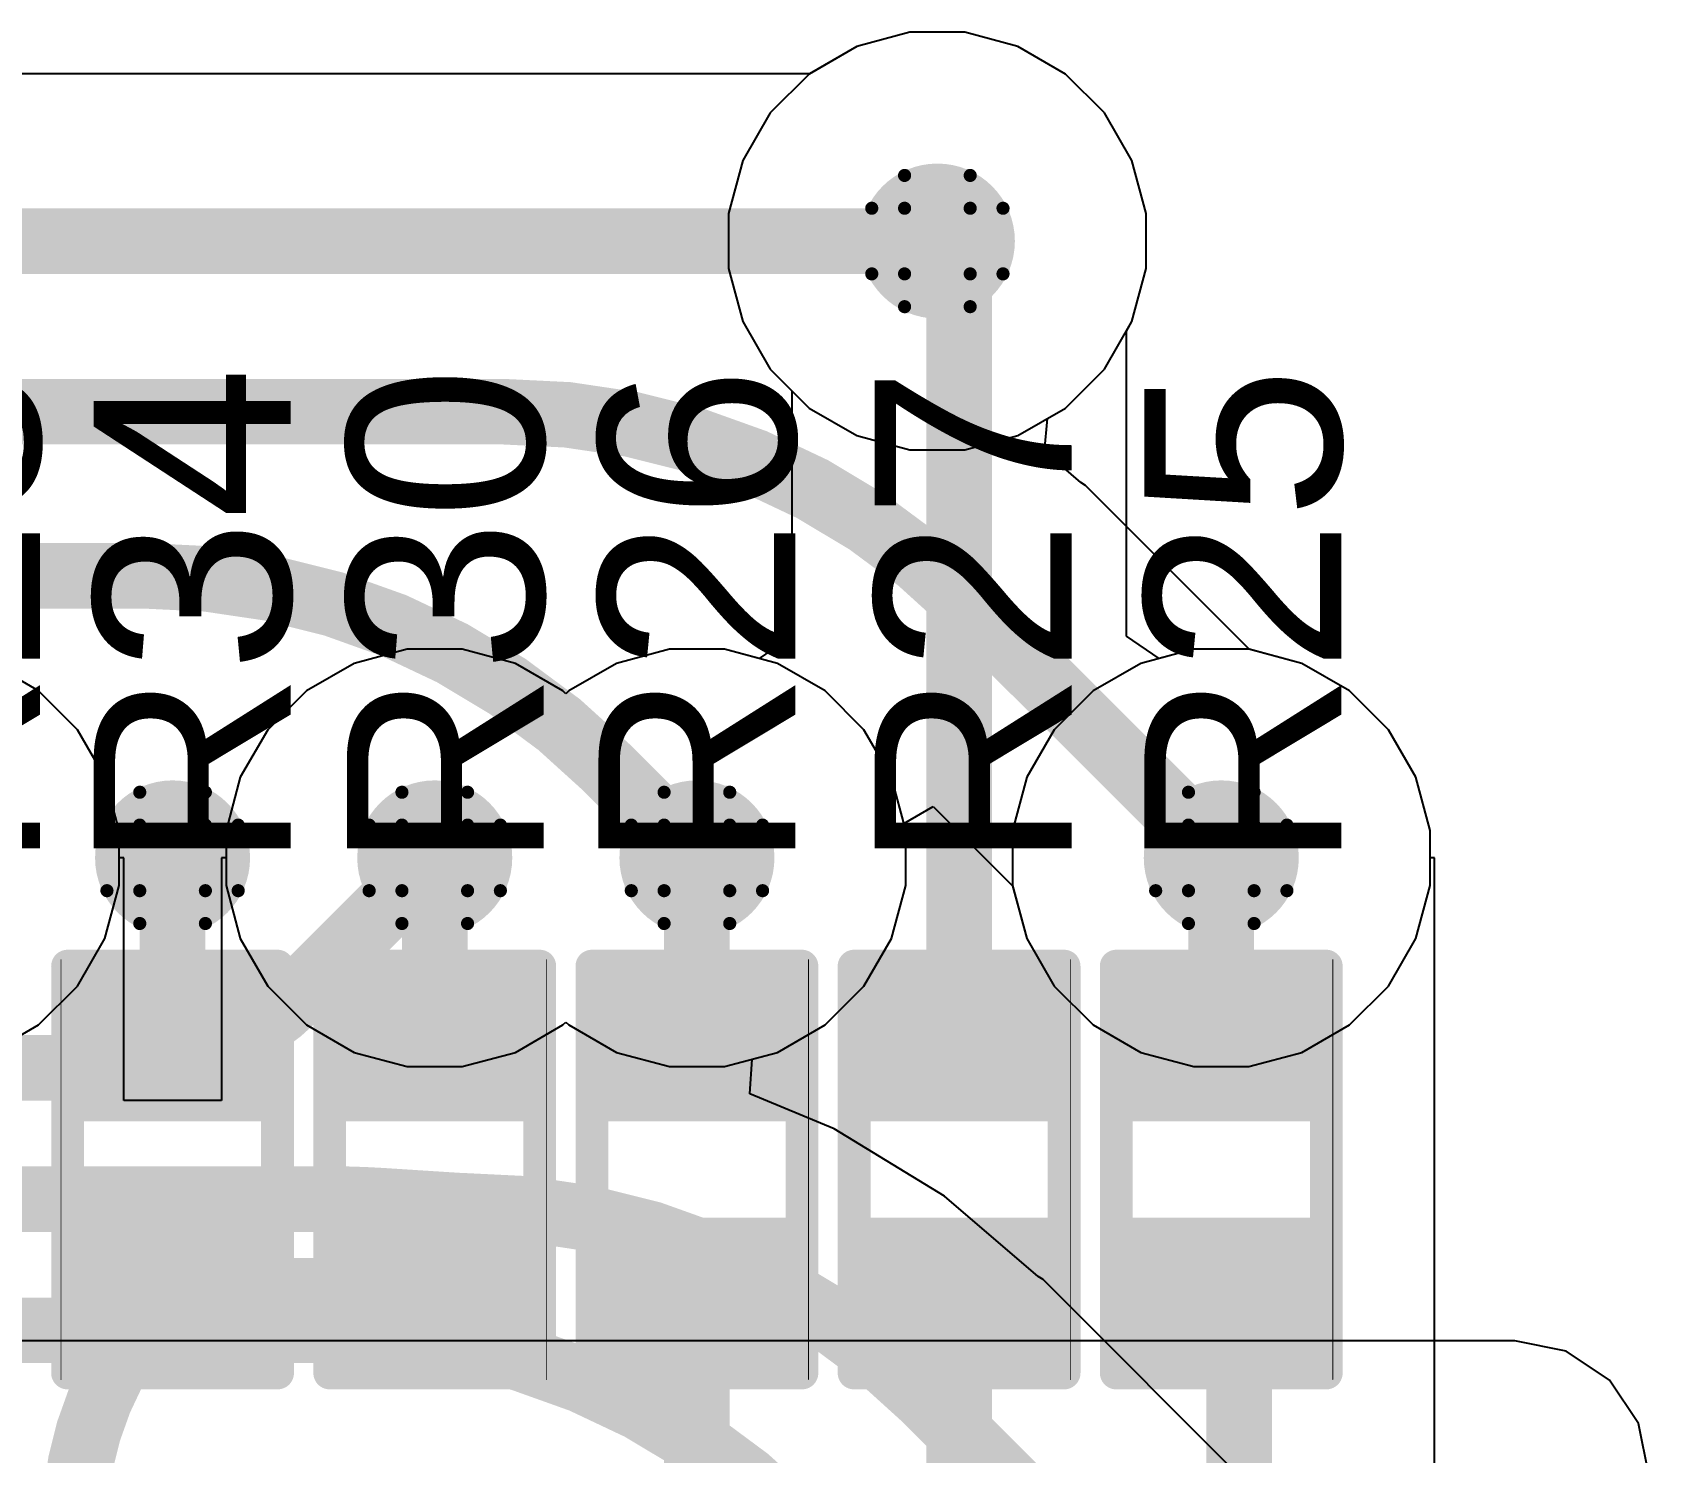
# Model space of a CAD drawing. Header units: inches. Extents: x -5 to 501, y -9 to 81.
# Drawn here: x 102.69 to 108.95, y 32.88 to 38.37 of the extents above; entities that cross this region are included whole.
import ezdxf

# ---------------------------------------------------------------- set-up
doc = ezdxf.new("R2010")
doc.units = ezdxf.units.IN
for name, color, linetype in [('Bottom Layer', 5, 'Continuous'), ('Drill Drawing', 1, 'Continuous'), ('Ground', 16, 'Continuous'), ('Power', 76, 'Continuous'), ('Top Layer', 1, 'Continuous'), ('Top Overlay', 2, 'Continuous'), ('Top Paste', 8, 'Continuous'), ('Top Solder', 216, 'Continuous'), ('Via Holes', 16, 'Continuous')]:
    doc.layers.add(name, color=color, linetype=linetype)
doc.styles.add('Arial', font='', dxfattribs={"height": 0.2})
doc.styles.get('Arial').set_extended_font_data('Arial')

msp = doc.modelspace()

# ---------------------------------------------------------------- hatches: boundary and pattern name
at = {"layer": 'Bottom Layer'}
h = msp.add_hatch(color=5, dxfattribs=at)
edge = h.paths.add_edge_path()
edge.add_arc((106.1974, 37.5666), 0.3, 0, 360)
h = msp.add_hatch(color=5, dxfattribs=at)
edge = h.paths.add_edge_path()
edge.add_arc((103.2371, 35.179), 0.3, 0, 360)
h = msp.add_hatch(color=5, dxfattribs=at)
edge = h.paths.add_edge_path()
edge.add_arc((104.2519, 35.179), 0.3, 0, 360)
h = msp.add_hatch(color=5, dxfattribs=at)
edge = h.paths.add_edge_path()
edge.add_arc((105.2667, 35.179), 0.3, 0, 360)
h = msp.add_hatch(color=5, dxfattribs=at)
edge = h.paths.add_edge_path()
edge.add_arc((107.2963, 35.179), 0.3, 0, 360)
at = {"layer": 'Ground'}
h = msp.add_hatch(color=16, dxfattribs=at)
edge = h.paths.add_edge_path()
edge.add_arc((106.1974, 37.5666), 0.3, 0, 360)
h = msp.add_hatch(color=16, dxfattribs=at)
edge = h.paths.add_edge_path()
edge.add_arc((103.2371, 35.179), 0.3, 0, 360)
h = msp.add_hatch(color=16, dxfattribs=at)
edge = h.paths.add_edge_path()
edge.add_arc((104.2519, 35.179), 0.3, 0, 360)
h = msp.add_hatch(color=16, dxfattribs=at)
edge = h.paths.add_edge_path()
edge.add_arc((105.2667, 35.179), 0.3, 0, 360)
h = msp.add_hatch(color=16, dxfattribs=at)
edge = h.paths.add_edge_path()
edge.add_arc((107.2963, 35.179), 0.3, 0, 360)
at = {"layer": 'Power'}
h = msp.add_hatch(color=76, dxfattribs=at)
edge = h.paths.add_edge_path()
edge.add_arc((106.1974, 37.5666), 0.3, 0, 360)
h = msp.add_hatch(color=76, dxfattribs=at)
edge = h.paths.add_edge_path()
edge.add_arc((103.2371, 35.179), 0.3, 0, 360)
h = msp.add_hatch(color=76, dxfattribs=at)
edge = h.paths.add_edge_path()
edge.add_arc((104.2519, 35.179), 0.3, 0, 360)
h = msp.add_hatch(color=76, dxfattribs=at)
edge = h.paths.add_edge_path()
edge.add_arc((105.2667, 35.179), 0.3, 0, 360)
h = msp.add_hatch(color=76, dxfattribs=at)
edge = h.paths.add_edge_path()
edge.add_arc((107.2963, 35.179), 0.3, 0, 360)
at = {"layer": 'Top Layer'}
h = msp.add_hatch(color=1, dxfattribs=at)
edge = h.paths.add_edge_path()
edge.add_arc((106.1974, 37.5666), 0.3, 0, 360)
h = msp.add_hatch(color=1, dxfattribs=at)
edge = h.paths.add_edge_path()
edge.add_arc((103.2371, 35.179), 0.3, 0, 360)
h = msp.add_hatch(color=1, dxfattribs=at)
edge = h.paths.add_edge_path()
edge.add_arc((104.2519, 35.179), 0.3, 0, 360)
h = msp.add_hatch(color=1, dxfattribs=at)
edge = h.paths.add_edge_path()
edge.add_arc((105.2667, 35.179), 0.3, 0, 360)
h = msp.add_hatch(color=1, dxfattribs=at)
edge = h.paths.add_edge_path()
edge.add_arc((107.2963, 35.179), 0.3, 0, 360)
for points in [[(102.9196, 34.671), (103.5546, 34.671), (103.5546, 34.2138), (102.9196, 34.2138)], [(104.5694, 34.2138), (103.9344, 34.2138), (103.9344, 34.671), (104.5694, 34.671)], [(105.5842, 34.2138), (104.9492, 34.2138), (104.9492, 34.671), (105.5842, 34.671)], [(106.599, 34.2138), (105.964, 34.2138), (105.964, 34.671), (106.599, 34.671)], [(107.6138, 34.2138), (106.9788, 34.2138), (106.9788, 34.671), (107.6138, 34.671)], [(102.9196, 33.7312), (103.5546, 33.7312), (103.5546, 33.274), (102.9196, 33.274)], [(104.5694, 33.274), (103.9344, 33.274), (103.9344, 33.7312), (104.5694, 33.7312)], [(105.5842, 33.274), (104.9492, 33.274), (104.9492, 33.7312), (105.5842, 33.7312)], [(106.599, 33.274), (105.964, 33.274), (105.964, 33.7312), (106.599, 33.7312)], [(107.6138, 33.274), (106.9788, 33.274), (106.9788, 33.7312), (107.6138, 33.7312)]]:
    msp.add_hatch(color=1, dxfattribs=at).paths.add_polyline_path(points)
at = {"layer": 'Top Paste'}
for points in [[(102.9196, 34.671), (103.5546, 34.671), (103.5546, 34.2138), (102.9196, 34.2138)], [(104.5694, 34.2138), (103.9344, 34.2138), (103.9344, 34.671), (104.5694, 34.671)], [(105.5842, 34.2138), (104.9492, 34.2138), (104.9492, 34.671), (105.5842, 34.671)], [(106.599, 34.2138), (105.964, 34.2138), (105.964, 34.671), (106.599, 34.671)], [(107.6138, 34.2138), (106.9788, 34.2138), (106.9788, 34.671), (107.6138, 34.671)], [(102.9196, 33.7312), (103.5546, 33.7312), (103.5546, 33.274), (102.9196, 33.274)], [(104.5694, 33.274), (103.9344, 33.274), (103.9344, 33.7312), (104.5694, 33.7312)], [(105.5842, 33.274), (104.9492, 33.274), (104.9492, 33.7312), (105.5842, 33.7312)], [(106.599, 33.274), (105.964, 33.274), (105.964, 33.7312), (106.599, 33.7312)], [(107.6138, 33.274), (106.9788, 33.274), (106.9788, 33.7312), (107.6138, 33.7312)]]:
    msp.add_hatch(color=8, dxfattribs=at).paths.add_polyline_path(points)
at = {"layer": 'Top Solder'}
for points in [[(102.8646, 34.726), (103.6096, 34.726), (103.6096, 34.1588), (102.8646, 34.1588)], [(104.6244, 34.1588), (103.8794, 34.1588), (103.8794, 34.726), (104.6244, 34.726)], [(105.6392, 34.1588), (104.8942, 34.1588), (104.8942, 34.726), (105.6392, 34.726)], [(106.654, 34.1588), (105.909, 34.1588), (105.909, 34.726), (106.654, 34.726)], [(107.6688, 34.1588), (106.9238, 34.1588), (106.9238, 34.726), (107.6688, 34.726)], [(102.8646, 33.7862), (103.6096, 33.7862), (103.6096, 33.219), (102.8646, 33.219)], [(104.6244, 33.219), (103.8794, 33.219), (103.8794, 33.7862), (104.6244, 33.7862)], [(105.6392, 33.219), (104.8942, 33.219), (104.8942, 33.7862), (105.6392, 33.7862)], [(106.654, 33.219), (105.909, 33.219), (105.909, 33.7862), (106.654, 33.7862)], [(107.6688, 33.219), (106.9238, 33.219), (106.9238, 33.7862), (107.6688, 33.7862)]]:
    msp.add_hatch(color=216, dxfattribs=at).paths.add_polyline_path(points)
at = {"layer": 'Via Holes'}
h = msp.add_hatch(color=7, dxfattribs=at)
edge = h.paths.add_edge_path()
edge.add_arc((106.1974, 37.5666), 0.15, 0, 360)
h = msp.add_hatch(color=7, dxfattribs=at)
edge = h.paths.add_edge_path()
edge.add_arc((103.2371, 35.179), 0.15, 0, 360)
h = msp.add_hatch(color=7, dxfattribs=at)
edge = h.paths.add_edge_path()
edge.add_arc((104.2519, 35.179), 0.15, 0, 360)
h = msp.add_hatch(color=7, dxfattribs=at)
edge = h.paths.add_edge_path()
edge.add_arc((105.2667, 35.179), 0.15, 0, 360)
h = msp.add_hatch(color=7, dxfattribs=at)
edge = h.paths.add_edge_path()
edge.add_arc((107.2963, 35.179), 0.15, 0, 360)

# ---------------------------------------------------------------- linework, layer by layer
at = {"layer": 'Bottom Layer'}
for p, q in [((106.091, 38.3746), (105.8855, 38.3195)), ((106.3038, 38.3746), (106.091, 38.3746)), ((106.5093, 38.3195), (106.3038, 38.3746)), ((105.8855, 38.3195), (105.7028, 38.214)), ((106.6935, 38.2132), (106.5093, 38.3195)), ((105.7028, 38.214), (73.1881, 38.214)), ((106.844, 38.0627), (106.6935, 38.2132)), ((106.9503, 37.8785), (106.844, 38.0627)), ((107.0054, 37.673), (106.9503, 37.8785)), ((107.0054, 37.4602), (107.0054, 37.673)), ((106.9503, 37.2547), (107.0054, 37.4602)), ((106.844, 37.0705), (106.9503, 37.2547)), ((106.6935, 36.92), (106.844, 37.0705)), ((106.623, 36.8793), (106.6935, 36.92)), ((106.6114, 36.7528), (106.623, 36.8793)), ((106.7523, 36.6324), (106.6114, 36.7528)), ((106.7709, 36.6201), (106.7523, 36.6324)), ((107.4044, 35.9865), (106.7709, 36.6201)), ((107.6082, 35.9319), (107.4044, 35.9865)), ((107.7924, 35.8256), (107.6082, 35.9319)), ((107.9429, 35.6751), (107.7924, 35.8256)), ((108.0492, 35.4909), (107.9429, 35.6751)), ((108.1043, 35.2854), (108.0492, 35.4909)), ((106.0674, 35.3127), (106.1812, 35.3784)), ((106.1812, 35.3784), (106.4887, 35.0709)), ((106.0747, 35.2854), (106.0674, 35.3127)), ((106.0747, 35.0726), (106.0747, 35.2854)), ((108.1043, 35.0726), (108.1043, 35.2854)), ((106.0196, 34.8671), (106.0747, 35.0726)), ((106.4887, 35.0709), (106.5434, 34.8671)), ((108.0492, 34.8671), (108.1043, 35.0726)), ((105.9133, 34.6829), (106.0196, 34.8671)), ((106.5434, 34.8671), (106.6497, 34.6829)), ((107.9429, 34.6829), (108.0492, 34.8671)), ((105.7628, 34.5324), (105.9133, 34.6829)), ((106.6497, 34.6829), (106.8002, 34.5324)), ((107.7924, 34.5324), (107.9429, 34.6829)), ((105.5786, 34.4261), (105.7628, 34.5324)), ((106.8002, 34.5324), (106.9844, 34.4261)), ((107.6082, 34.4261), (107.7924, 34.5324)), ((105.4802, 34.3997), (105.5786, 34.4261)), ((106.9844, 34.4261), (107.1899, 34.371)), ((107.4027, 34.371), (107.6082, 34.4261)), ((105.4714, 34.2659), (105.4802, 34.3997)), ((107.1899, 34.371), (107.4027, 34.371)), ((105.7983, 34.1305), (105.4714, 34.2659)), ((106.2244, 33.8694), (105.7983, 34.1305)), ((106.5877, 33.559), (106.2244, 33.8694)), ((106.6063, 33.5467), (106.5877, 33.559)), ((108.4023, 31.7506), (106.6063, 33.5467))]:
    msp.add_line(p, q, dxfattribs=at)
at = {"layer": 'Bottom Layer', "const_width": 0.254}
for points in [[(73.1881, 37.5666), (106.1974, 37.5666)], [(73.6707, 36.9062), (104.517, 36.9062)], [(73.8739, 36.2712), (103.1224, 36.2712)], [(106.313, 36.1623), (107.2963, 35.179)], [(104.9184, 35.5273), (105.2667, 35.179)], [(103.7222, 34.6493), (104.2519, 35.179)], [(91.8271, 34.3662), (103.0388, 34.3662)], [(97.7138, 33.8582), (103.8499, 33.8582)], [(104.0445, 33.852), (104.3362, 33.8333)], [(97.7143, 33.3502), (103.8499, 33.3502)], [(106.1484, 33.0889), (108.2942, 30.9431)]]:
    msp.add_lwpolyline(points, dxfattribs=at)
at = {"layer": 'Bottom Layer', "const_width": 0.127}
for points in [[(106.1339, 37.5666, 1), (106.2609, 37.5666, 1)], [(104.4535, 36.9062, 1), (104.5805, 36.9062, 1)], [(104.4535, 36.9062, 1), (104.5805, 36.9062, 1)], [(103.0589, 36.2712, 1), (103.1859, 36.2712, 1)], [(103.0589, 36.2712, 1), (103.1859, 36.2712, 1)], [(106.2495, 36.1623, 1), (106.3765, 36.1623, 1)], [(106.2495, 36.1623, 1), (106.3765, 36.1623, 1)], [(104.8549, 35.5273, 1), (104.9819, 35.5273, 1)], [(104.8549, 35.5273, 1), (104.9819, 35.5273, 1)], [(104.1884, 35.179, 1), (104.3154, 35.179, 1)], [(105.2032, 35.179, 1), (105.3302, 35.179, 1)], [(107.2328, 35.179, 1), (107.3598, 35.179, 1)], [(103.6587, 34.6493, 1), (103.7857, 34.6493, 1)], [(103.6587, 34.6493, 1), (103.7857, 34.6493, 1)], [(102.9753, 34.3662, 1), (103.1023, 34.3662, 1)], [(102.9753, 34.3662, 1), (103.1023, 34.3662, 1)], [(103.7864, 33.8582, 1), (103.9134, 33.8582, 1)], [(103.7864, 33.8582, 1), (103.9134, 33.8582, 1)], [(103.981, 33.852, 1), (104.108, 33.852, 1)], [(103.981, 33.852, 1), (104.108, 33.852, 1)], [(104.2727, 33.8333, 1), (104.3997, 33.8333, 1)], [(104.2727, 33.8333, 1), (104.3997, 33.8333, 1)], [(104.2889, 33.8328, 1), (104.4159, 33.8328, 1)], [(104.2889, 33.8328, 1), (104.4159, 33.8328, 1)], [(103.7864, 33.3502, 1), (103.9134, 33.3502, 1)], [(103.7864, 33.3502, 1), (103.9134, 33.3502, 1)], [(106.0849, 33.0889, 1), (106.2119, 33.0889, 1)], [(106.0849, 33.0889, 1), (106.2119, 33.0889, 1)]]:
    msp.add_lwpolyline(points, format="xyb", close=True, dxfattribs=at)
at = {"layer": 'Bottom Layer', "const_width": 0.254}
for points in [[(104.517, 36.9062, -0.198912), (106.313, 36.1623)], [(103.1224, 36.2712, -0.198912), (104.9184, 35.5273)], [(103.7222, 34.6493, -0.198912), (103.0388, 34.3662)], [(103.8499, 33.8582, -0.015976), (104.0445, 33.852)], [(104.3524, 33.8328, -0.015977), (104.3362, 33.8333)], [(104.3524, 33.8328, -0.198912), (106.1484, 33.0889)], [(103.8499, 33.3502, -0.198912), (105.6459, 32.6063)]]:
    msp.add_lwpolyline(points, format="xyb", dxfattribs=at)
at = {"layer": 'Drill Drawing', "const_width": 0.0508}
for points in [[(106.0704, 37.6936), (106.0704, 37.8206)], [(106.0704, 37.8206), (106.3244, 37.8206)], [(106.3244, 37.6936), (106.3244, 37.8206)], [(105.9434, 37.4396), (105.9434, 37.6936)], [(105.9434, 37.6936), (106.0704, 37.6936)], [(106.3244, 37.6936), (106.4514, 37.6936)], [(106.4514, 37.4396), (106.4514, 37.6936)], [(105.9434, 37.4396), (106.0704, 37.4396)], [(106.0704, 37.3126), (106.0704, 37.4396)], [(106.3244, 37.4396), (106.4514, 37.4396)], [(106.3244, 37.3126), (106.3244, 37.4396)], [(106.0704, 37.3126), (106.3244, 37.3126)], [(103.1101, 35.306), (103.1101, 35.433)], [(103.1101, 35.433), (103.3641, 35.433)], [(103.3641, 35.306), (103.3641, 35.433)], [(104.1249, 35.306), (104.1249, 35.433)], [(104.1249, 35.433), (104.3789, 35.433)], [(104.3789, 35.306), (104.3789, 35.433)], [(105.1397, 35.306), (105.1397, 35.433)], [(105.1397, 35.433), (105.3937, 35.433)], [(105.3937, 35.306), (105.3937, 35.433)], [(107.1693, 35.306), (107.1693, 35.433)], [(107.1693, 35.433), (107.4233, 35.433)], [(107.4233, 35.306), (107.4233, 35.433)], [(102.9831, 35.052), (102.9831, 35.306)], [(102.9831, 35.306), (103.1101, 35.306)], [(103.3641, 35.306), (103.4911, 35.306)], [(103.4911, 35.052), (103.4911, 35.306)], [(103.9979, 35.052), (103.9979, 35.306)], [(103.9979, 35.306), (104.1249, 35.306)], [(104.3789, 35.306), (104.5059, 35.306)], [(104.5059, 35.052), (104.5059, 35.306)], [(105.0127, 35.052), (105.0127, 35.306)], [(105.0127, 35.306), (105.1397, 35.306)], [(105.3937, 35.306), (105.5207, 35.306)], [(105.5207, 35.052), (105.5207, 35.306)], [(107.0423, 35.052), (107.0423, 35.306)], [(107.0423, 35.306), (107.1693, 35.306)], [(107.4233, 35.306), (107.5503, 35.306)], [(107.5503, 35.052), (107.5503, 35.306)], [(102.9831, 35.052), (103.1101, 35.052)], [(103.1101, 34.925), (103.1101, 35.052)], [(103.3641, 35.052), (103.4911, 35.052)], [(103.3641, 34.925), (103.3641, 35.052)], [(103.9979, 35.052), (104.1249, 35.052)], [(104.1249, 34.925), (104.1249, 35.052)], [(104.3789, 35.052), (104.5059, 35.052)], [(104.3789, 34.925), (104.3789, 35.052)], [(105.0127, 35.052), (105.1397, 35.052)], [(105.1397, 34.925), (105.1397, 35.052)], [(105.3937, 35.052), (105.5207, 35.052)], [(105.3937, 34.925), (105.3937, 35.052)], [(107.0423, 35.052), (107.1693, 35.052)], [(107.1693, 34.925), (107.1693, 35.052)], [(107.4233, 35.052), (107.5503, 35.052)], [(107.4233, 34.925), (107.4233, 35.052)], [(103.1101, 34.925), (103.3641, 34.925)], [(104.1249, 34.925), (104.3789, 34.925)], [(105.1397, 34.925), (105.3937, 34.925)], [(107.1693, 34.925), (107.4233, 34.925)]]:
    msp.add_lwpolyline(points, dxfattribs=at)
at = {"layer": 'Drill Drawing', "const_width": 0.0254}
for points in [[(106.0577, 37.8206, 1), (106.0831, 37.8206, 1)], [(106.0577, 37.8206, 1), (106.0831, 37.8206, 1)], [(106.3117, 37.8206, 1), (106.3371, 37.8206, 1)], [(106.3117, 37.8206, 1), (106.3371, 37.8206, 1)], [(105.9307, 37.6936, 1), (105.9561, 37.6936, 1)], [(105.9307, 37.6936, 1), (105.9561, 37.6936, 1)], [(106.0577, 37.6936, 1), (106.0831, 37.6936, 1)], [(106.0577, 37.6936, 1), (106.0831, 37.6936, 1)], [(106.3117, 37.6936, 1), (106.3371, 37.6936, 1)], [(106.3117, 37.6936, 1), (106.3371, 37.6936, 1)], [(106.4387, 37.6936, 1), (106.4641, 37.6936, 1)], [(106.4387, 37.6936, 1), (106.4641, 37.6936, 1)], [(105.9307, 37.4396, 1), (105.9561, 37.4396, 1)], [(105.9307, 37.4396, 1), (105.9561, 37.4396, 1)], [(106.0577, 37.4396, 1), (106.0831, 37.4396, 1)], [(106.0577, 37.4396, 1), (106.0831, 37.4396, 1)], [(106.3117, 37.4396, 1), (106.3371, 37.4396, 1)], [(106.3117, 37.4396, 1), (106.3371, 37.4396, 1)], [(106.4387, 37.4396, 1), (106.4641, 37.4396, 1)], [(106.4387, 37.4396, 1), (106.4641, 37.4396, 1)], [(106.0577, 37.3126, 1), (106.0831, 37.3126, 1)], [(106.0577, 37.3126, 1), (106.0831, 37.3126, 1)], [(106.3117, 37.3126, 1), (106.3371, 37.3126, 1)], [(106.3117, 37.3126, 1), (106.3371, 37.3126, 1)], [(103.0974, 35.433, 1), (103.1228, 35.433, 1)], [(103.0974, 35.433, 1), (103.1228, 35.433, 1)], [(103.3514, 35.433, 1), (103.3768, 35.433, 1)], [(103.3514, 35.433, 1), (103.3768, 35.433, 1)], [(104.1122, 35.433, 1), (104.1376, 35.433, 1)], [(104.1122, 35.433, 1), (104.1376, 35.433, 1)], [(104.3662, 35.433, 1), (104.3916, 35.433, 1)], [(104.3662, 35.433, 1), (104.3916, 35.433, 1)], [(105.127, 35.433, 1), (105.1524, 35.433, 1)], [(105.127, 35.433, 1), (105.1524, 35.433, 1)], [(105.381, 35.433, 1), (105.4064, 35.433, 1)], [(105.381, 35.433, 1), (105.4064, 35.433, 1)], [(107.1566, 35.433, 1), (107.182, 35.433, 1)], [(107.1566, 35.433, 1), (107.182, 35.433, 1)], [(107.4106, 35.433, 1), (107.436, 35.433, 1)], [(107.4106, 35.433, 1), (107.436, 35.433, 1)], [(102.9704, 35.306, 1), (102.9958, 35.306, 1)], [(102.9704, 35.306, 1), (102.9958, 35.306, 1)], [(103.0974, 35.306, 1), (103.1228, 35.306, 1)], [(103.0974, 35.306, 1), (103.1228, 35.306, 1)], [(103.3514, 35.306, 1), (103.3768, 35.306, 1)], [(103.3514, 35.306, 1), (103.3768, 35.306, 1)], [(103.4784, 35.306, 1), (103.5038, 35.306, 1)], [(103.4784, 35.306, 1), (103.5038, 35.306, 1)], [(103.9852, 35.306, 1), (104.0106, 35.306, 1)], [(103.9852, 35.306, 1), (104.0106, 35.306, 1)], [(104.1122, 35.306, 1), (104.1376, 35.306, 1)], [(104.1122, 35.306, 1), (104.1376, 35.306, 1)], [(104.3662, 35.306, 1), (104.3916, 35.306, 1)], [(104.3662, 35.306, 1), (104.3916, 35.306, 1)], [(104.4932, 35.306, 1), (104.5186, 35.306, 1)], [(104.4932, 35.306, 1), (104.5186, 35.306, 1)], [(105, 35.306, 1), (105.0254, 35.306, 1)], [(105, 35.306, 1), (105.0254, 35.306, 1)], [(105.127, 35.306, 1), (105.1524, 35.306, 1)], [(105.127, 35.306, 1), (105.1524, 35.306, 1)], [(105.381, 35.306, 1), (105.4064, 35.306, 1)], [(105.381, 35.306, 1), (105.4064, 35.306, 1)], [(105.508, 35.306, 1), (105.5334, 35.306, 1)], [(105.508, 35.306, 1), (105.5334, 35.306, 1)], [(107.0296, 35.306, 1), (107.055, 35.306, 1)], [(107.0296, 35.306, 1), (107.055, 35.306, 1)], [(107.1566, 35.306, 1), (107.182, 35.306, 1)], [(107.1566, 35.306, 1), (107.182, 35.306, 1)], [(107.4106, 35.306, 1), (107.436, 35.306, 1)], [(107.4106, 35.306, 1), (107.436, 35.306, 1)], [(107.5376, 35.306, 1), (107.563, 35.306, 1)], [(107.5376, 35.306, 1), (107.563, 35.306, 1)], [(102.9704, 35.052, 1), (102.9958, 35.052, 1)], [(102.9704, 35.052, 1), (102.9958, 35.052, 1)], [(103.0974, 35.052, 1), (103.1228, 35.052, 1)], [(103.0974, 35.052, 1), (103.1228, 35.052, 1)], [(103.3514, 35.052, 1), (103.3768, 35.052, 1)], [(103.3514, 35.052, 1), (103.3768, 35.052, 1)], [(103.4784, 35.052, 1), (103.5038, 35.052, 1)], [(103.4784, 35.052, 1), (103.5038, 35.052, 1)], [(103.9852, 35.052, 1), (104.0106, 35.052, 1)], [(103.9852, 35.052, 1), (104.0106, 35.052, 1)], [(104.1122, 35.052, 1), (104.1376, 35.052, 1)], [(104.1122, 35.052, 1), (104.1376, 35.052, 1)], [(104.3662, 35.052, 1), (104.3916, 35.052, 1)], [(104.3662, 35.052, 1), (104.3916, 35.052, 1)], [(104.4932, 35.052, 1), (104.5186, 35.052, 1)], [(104.4932, 35.052, 1), (104.5186, 35.052, 1)], [(105, 35.052, 1), (105.0254, 35.052, 1)], [(105, 35.052, 1), (105.0254, 35.052, 1)], [(105.127, 35.052, 1), (105.1524, 35.052, 1)], [(105.127, 35.052, 1), (105.1524, 35.052, 1)], [(105.381, 35.052, 1), (105.4064, 35.052, 1)], [(105.381, 35.052, 1), (105.4064, 35.052, 1)], [(105.508, 35.052, 1), (105.5334, 35.052, 1)], [(105.508, 35.052, 1), (105.5334, 35.052, 1)], [(107.0296, 35.052, 1), (107.055, 35.052, 1)], [(107.0296, 35.052, 1), (107.055, 35.052, 1)], [(107.1566, 35.052, 1), (107.182, 35.052, 1)], [(107.1566, 35.052, 1), (107.182, 35.052, 1)], [(107.4106, 35.052, 1), (107.436, 35.052, 1)], [(107.4106, 35.052, 1), (107.436, 35.052, 1)], [(107.5376, 35.052, 1), (107.563, 35.052, 1)], [(107.5376, 35.052, 1), (107.563, 35.052, 1)], [(103.0974, 34.925, 1), (103.1228, 34.925, 1)], [(103.0974, 34.925, 1), (103.1228, 34.925, 1)], [(103.3514, 34.925, 1), (103.3768, 34.925, 1)], [(103.3514, 34.925, 1), (103.3768, 34.925, 1)], [(104.1122, 34.925, 1), (104.1376, 34.925, 1)], [(104.1122, 34.925, 1), (104.1376, 34.925, 1)], [(104.3662, 34.925, 1), (104.3916, 34.925, 1)], [(104.3662, 34.925, 1), (104.3916, 34.925, 1)], [(105.127, 34.925, 1), (105.1524, 34.925, 1)], [(105.127, 34.925, 1), (105.1524, 34.925, 1)], [(105.381, 34.925, 1), (105.4064, 34.925, 1)], [(105.381, 34.925, 1), (105.4064, 34.925, 1)], [(107.1566, 34.925, 1), (107.182, 34.925, 1)], [(107.1566, 34.925, 1), (107.182, 34.925, 1)], [(107.4106, 34.925, 1), (107.436, 34.925, 1)], [(107.4106, 34.925, 1), (107.436, 34.925, 1)]]:
    msp.add_lwpolyline(points, format="xyb", close=True, dxfattribs=at)
at = {"layer": 'Ground'}
for p, q in [((106.091, 38.3746), (105.8855, 38.3195)), ((106.3038, 38.3746), (106.091, 38.3746)), ((106.5093, 38.3195), (106.3038, 38.3746)), ((105.8855, 38.3195), (105.7013, 38.2132)), ((106.6935, 38.2132), (106.5093, 38.3195)), ((105.7013, 38.2132), (105.5508, 38.0627)), ((106.844, 38.0627), (106.6935, 38.2132)), ((105.5508, 38.0627), (105.4445, 37.8785)), ((106.9503, 37.8785), (106.844, 38.0627)), ((105.4445, 37.8785), (105.3894, 37.673)), ((107.0054, 37.673), (106.9503, 37.8785)), ((105.3894, 37.673), (105.3894, 37.4602)), ((107.0054, 37.4602), (107.0054, 37.673)), ((105.3894, 37.4602), (105.4445, 37.2547)), ((106.9503, 37.2547), (107.0054, 37.4602)), ((105.4445, 37.2547), (105.5508, 37.0705)), ((106.844, 37.0705), (106.9503, 37.2547)), ((105.5508, 37.0705), (105.7013, 36.92)), ((106.6935, 36.92), (106.844, 37.0705)), ((105.7013, 36.92), (105.8855, 36.8137)), ((106.5093, 36.8137), (106.6935, 36.92)), ((105.8855, 36.8137), (106.091, 36.7586)), ((106.3038, 36.7586), (106.5093, 36.8137)), ((106.091, 36.7586), (106.3038, 36.7586)), ((104.1455, 35.987), (103.94, 35.9319)), ((104.3583, 35.987), (104.1455, 35.987)), ((104.5638, 35.9319), (104.3583, 35.987)), ((105.1603, 35.987), (104.9548, 35.9319)), ((105.3731, 35.987), (105.1603, 35.987)), ((105.5786, 35.9319), (105.3731, 35.987)), ((107.1899, 35.987), (106.9844, 35.9319)), ((107.4027, 35.987), (107.1899, 35.987)), ((107.6082, 35.9319), (107.4027, 35.987)), ((102.7184, 35.8256), (102.5342, 35.9319)), ((103.94, 35.9319), (103.7558, 35.8256)), ((104.748, 35.8256), (104.5638, 35.9319)), ((104.9548, 35.9319), (104.7706, 35.8256)), ((105.7628, 35.8256), (105.5786, 35.9319)), ((106.9844, 35.9319), (106.8002, 35.8256)), ((107.7924, 35.8256), (107.6082, 35.9319)), ((102.8689, 35.6751), (102.7184, 35.8256)), ((103.7558, 35.8256), (103.6053, 35.6751)), ((104.7593, 35.8143), (104.748, 35.8256)), ((104.7706, 35.8256), (104.7593, 35.8143)), ((105.9133, 35.6751), (105.7628, 35.8256)), ((106.8002, 35.8256), (106.6497, 35.6751)), ((107.9429, 35.6751), (107.7924, 35.8256)), ((102.9752, 35.4909), (102.8689, 35.6751)), ((103.6053, 35.6751), (103.499, 35.4909)), ((106.0196, 35.4909), (105.9133, 35.6751)), ((106.6497, 35.6751), (106.5434, 35.4909)), ((108.0492, 35.4909), (107.9429, 35.6751)), ((103.0303, 35.2854), (102.9752, 35.4909)), ((103.499, 35.4909), (103.4439, 35.2854)), ((106.0747, 35.2854), (106.0196, 35.4909)), ((106.5434, 35.4909), (106.4883, 35.2854)), ((108.1043, 35.2854), (108.0492, 35.4909)), ((103.0303, 35.0726), (103.0303, 35.2854)), ((103.4439, 35.2854), (103.4439, 35.0726)), ((106.0747, 35.0726), (106.0747, 35.2854)), ((106.4883, 35.2854), (106.4883, 35.0726)), ((108.1043, 35.0726), (108.1043, 35.2854)), ((102.9752, 34.8671), (103.0303, 35.0726)), ((103.4439, 35.0726), (103.499, 34.8671)), ((106.0196, 34.8671), (106.0747, 35.0726)), ((106.4883, 35.0726), (106.5434, 34.8671)), ((108.0492, 34.8671), (108.1043, 35.0726)), ((102.8689, 34.6829), (102.9752, 34.8671)), ((103.499, 34.8671), (103.6053, 34.6829)), ((105.9133, 34.6829), (106.0196, 34.8671)), ((106.5434, 34.8671), (106.6497, 34.6829)), ((107.9429, 34.6829), (108.0492, 34.8671)), ((102.7184, 34.5324), (102.8689, 34.6829)), ((103.6053, 34.6829), (103.7558, 34.5324)), ((105.7628, 34.5324), (105.9133, 34.6829)), ((106.6497, 34.6829), (106.8002, 34.5324)), ((107.7924, 34.5324), (107.9429, 34.6829)), ((104.748, 34.5324), (104.7593, 34.5437)), ((104.7593, 34.5437), (104.7706, 34.5324)), ((102.5342, 34.4261), (102.7184, 34.5324)), ((103.7558, 34.5324), (103.94, 34.4261)), ((104.5638, 34.4261), (104.748, 34.5324)), ((104.7706, 34.5324), (104.9548, 34.4261)), ((105.5786, 34.4261), (105.7628, 34.5324)), ((106.8002, 34.5324), (106.9844, 34.4261)), ((107.6082, 34.4261), (107.7924, 34.5324)), ((103.94, 34.4261), (104.1455, 34.371)), ((104.3583, 34.371), (104.5638, 34.4261)), ((104.9548, 34.4261), (105.1603, 34.371)), ((105.3731, 34.371), (105.5786, 34.4261)), ((106.9844, 34.4261), (107.1899, 34.371)), ((107.4027, 34.371), (107.6082, 34.4261)), ((104.1455, 34.371), (104.3583, 34.371)), ((105.1603, 34.371), (105.3731, 34.371)), ((107.1899, 34.371), (107.4027, 34.371)), ((108.4326, 33.3094), (96.5454, 33.3094)), ((108.6308, 33.2699), (108.4326, 33.3094)), ((108.7988, 33.1576), (108.6308, 33.2699)), ((108.9111, 32.9896), (108.7988, 33.1576)), ((108.9506, 32.7914), (108.9111, 32.9896))]:
    msp.add_line(p, q, dxfattribs=at)
at = {"layer": 'Power'}
for p, q in [((106.091, 38.3746), (105.8855, 38.3195)), ((106.3038, 38.3746), (106.091, 38.3746)), ((106.5093, 38.3195), (106.3038, 38.3746)), ((105.8855, 38.3195), (105.7013, 38.2132)), ((106.6935, 38.2132), (106.5093, 38.3195)), ((105.7013, 38.2132), (105.5508, 38.0627)), ((106.844, 38.0627), (106.6935, 38.2132)), ((105.5508, 38.0627), (105.4445, 37.8785)), ((106.9503, 37.8785), (106.844, 38.0627)), ((105.4445, 37.8785), (105.3894, 37.673)), ((107.0054, 37.673), (106.9503, 37.8785)), ((105.3894, 37.673), (105.3894, 37.4602)), ((107.0054, 37.4602), (107.0054, 37.673)), ((105.3894, 37.4602), (105.4445, 37.2547)), ((106.9503, 37.2547), (107.0054, 37.4602)), ((105.4445, 37.2547), (105.5508, 37.0705)), ((106.844, 37.0705), (106.9503, 37.2547)), ((105.5508, 37.0705), (105.7013, 36.92)), ((106.6935, 36.92), (106.844, 37.0705)), ((105.7013, 36.92), (105.8855, 36.8137)), ((106.5093, 36.8137), (106.6935, 36.92)), ((105.8855, 36.8137), (106.091, 36.7586)), ((106.3038, 36.7586), (106.5093, 36.8137)), ((106.091, 36.7586), (106.3038, 36.7586)), ((104.1455, 35.987), (103.94, 35.9319)), ((104.3583, 35.987), (104.1455, 35.987)), ((104.5638, 35.9319), (104.3583, 35.987)), ((105.1603, 35.987), (104.9548, 35.9319)), ((105.3731, 35.987), (105.1603, 35.987)), ((105.5786, 35.9319), (105.3731, 35.987)), ((107.1899, 35.987), (106.9844, 35.9319)), ((107.4027, 35.987), (107.1899, 35.987)), ((107.6082, 35.9319), (107.4027, 35.987)), ((102.7184, 35.8256), (102.5342, 35.9319)), ((103.94, 35.9319), (103.7558, 35.8256)), ((104.748, 35.8256), (104.5638, 35.9319)), ((104.9548, 35.9319), (104.7706, 35.8256)), ((105.7628, 35.8256), (105.5786, 35.9319)), ((106.9844, 35.9319), (106.8002, 35.8256)), ((107.7924, 35.8256), (107.6082, 35.9319)), ((102.8689, 35.6751), (102.7184, 35.8256)), ((103.7558, 35.8256), (103.6053, 35.6751)), ((104.7593, 35.8143), (104.748, 35.8256)), ((104.7706, 35.8256), (104.7593, 35.8143)), ((105.9133, 35.6751), (105.7628, 35.8256)), ((106.8002, 35.8256), (106.6497, 35.6751)), ((107.9429, 35.6751), (107.7924, 35.8256)), ((102.9752, 35.4909), (102.8689, 35.6751)), ((103.6053, 35.6751), (103.499, 35.4909)), ((106.0196, 35.4909), (105.9133, 35.6751)), ((106.6497, 35.6751), (106.5434, 35.4909)), ((108.0492, 35.4909), (107.9429, 35.6751)), ((103.0303, 35.2854), (102.9752, 35.4909)), ((103.499, 35.4909), (103.4439, 35.2854)), ((106.0747, 35.2854), (106.0196, 35.4909)), ((106.5434, 35.4909), (106.4883, 35.2854)), ((108.1043, 35.2854), (108.0492, 35.4909)), ((103.0303, 35.0726), (103.0303, 35.2854)), ((103.4439, 35.2854), (103.4439, 35.0726)), ((106.0747, 35.0726), (106.0747, 35.2854)), ((106.4883, 35.2854), (106.4883, 35.0726)), ((108.1043, 35.0726), (108.1043, 35.2854)), ((102.9752, 34.8671), (103.0303, 35.0726)), ((103.4439, 35.0726), (103.499, 34.8671)), ((106.0196, 34.8671), (106.0747, 35.0726)), ((106.4883, 35.0726), (106.5434, 34.8671)), ((108.0492, 34.8671), (108.1043, 35.0726)), ((102.8689, 34.6829), (102.9752, 34.8671)), ((103.499, 34.8671), (103.6053, 34.6829)), ((105.9133, 34.6829), (106.0196, 34.8671)), ((106.5434, 34.8671), (106.6497, 34.6829)), ((107.9429, 34.6829), (108.0492, 34.8671)), ((102.7184, 34.5324), (102.8689, 34.6829)), ((103.6053, 34.6829), (103.7558, 34.5324)), ((105.7628, 34.5324), (105.9133, 34.6829)), ((106.6497, 34.6829), (106.8002, 34.5324)), ((107.7924, 34.5324), (107.9429, 34.6829)), ((104.748, 34.5324), (104.7593, 34.5437)), ((104.7593, 34.5437), (104.7706, 34.5324)), ((102.5342, 34.4261), (102.7184, 34.5324)), ((103.7558, 34.5324), (103.94, 34.4261)), ((104.5638, 34.4261), (104.748, 34.5324)), ((104.7706, 34.5324), (104.9548, 34.4261)), ((105.5786, 34.4261), (105.7628, 34.5324)), ((106.8002, 34.5324), (106.9844, 34.4261)), ((107.6082, 34.4261), (107.7924, 34.5324)), ((103.94, 34.4261), (104.1455, 34.371)), ((104.3583, 34.371), (104.5638, 34.4261)), ((104.9548, 34.4261), (105.1603, 34.371)), ((105.3731, 34.371), (105.5786, 34.4261)), ((106.9844, 34.4261), (107.1899, 34.371)), ((107.4027, 34.371), (107.6082, 34.4261)), ((104.1455, 34.371), (104.3583, 34.371)), ((105.1603, 34.371), (105.3731, 34.371)), ((107.1899, 34.371), (107.4027, 34.371)), ((108.4326, 33.3094), (96.5454, 33.3094)), ((108.6308, 33.2699), (108.4326, 33.3094)), ((108.7988, 33.1576), (108.6308, 33.2699)), ((108.9111, 32.9896), (108.7988, 33.1576)), ((108.9506, 32.7914), (108.9111, 32.9896))]:
    msp.add_line(p, q, dxfattribs=at)
at = {"layer": 'Top Layer'}
for p, q in [((106.091, 38.3746), (105.8855, 38.3195)), ((106.3038, 38.3746), (106.091, 38.3746)), ((106.5093, 38.3195), (106.3038, 38.3746)), ((105.8855, 38.3195), (105.7013, 38.2132)), ((106.6935, 38.2132), (106.5093, 38.3195)), ((105.7013, 38.2132), (105.5508, 38.0627)), ((106.844, 38.0627), (106.6935, 38.2132)), ((105.5508, 38.0627), (105.4445, 37.8785)), ((106.9503, 37.8785), (106.844, 38.0627)), ((105.4445, 37.8785), (105.3894, 37.673)), ((107.0054, 37.673), (106.9503, 37.8785)), ((105.3894, 37.673), (105.3894, 37.4602)), ((107.0054, 37.4602), (107.0054, 37.673)), ((105.3894, 37.4602), (105.4445, 37.2547)), ((106.9503, 37.2547), (107.0054, 37.4602)), ((105.4445, 37.2547), (105.5508, 37.0705)), ((106.9289, 37.2177), (106.9503, 37.2547)), ((106.9289, 36.0373), (106.9289, 37.2177)), ((105.5508, 37.0705), (105.6341, 36.9873)), ((105.6341, 36.9873), (105.6341, 36.0373)), ((105.6341, 36.0373), (105.5071, 35.9511)), ((107.0559, 35.9511), (106.9289, 36.0373)), ((104.1455, 35.987), (103.94, 35.9319)), ((104.3583, 35.987), (104.1455, 35.987)), ((104.5638, 35.9319), (104.3583, 35.987)), ((105.1603, 35.987), (104.9548, 35.9319)), ((105.3731, 35.987), (105.1603, 35.987)), ((105.5071, 35.9511), (105.3731, 35.987)), ((107.1899, 35.987), (107.0559, 35.9511)), ((107.4027, 35.987), (107.1899, 35.987)), ((107.6082, 35.9319), (107.4027, 35.987)), ((102.7184, 35.8256), (102.5342, 35.9319)), ((103.94, 35.9319), (103.7558, 35.8256)), ((104.748, 35.8256), (104.5638, 35.9319)), ((104.9548, 35.9319), (104.7706, 35.8256)), ((107.7924, 35.8256), (107.6082, 35.9319)), ((102.8689, 35.6751), (102.7184, 35.8256)), ((103.7558, 35.8256), (103.6053, 35.6751)), ((104.7593, 35.8143), (104.748, 35.8256)), ((104.7706, 35.8256), (104.7593, 35.8143)), ((107.9429, 35.6751), (107.7924, 35.8256)), ((102.9752, 35.4909), (102.8689, 35.6751)), ((103.6053, 35.6751), (103.499, 35.4909)), ((108.0492, 35.4909), (107.9429, 35.6751)), ((103.0303, 35.2854), (102.9752, 35.4909)), ((103.499, 35.4909), (103.4439, 35.2854)), ((108.1043, 35.2854), (108.0492, 35.4909)), ((103.0303, 35.179), (103.0303, 35.2854)), ((103.4439, 35.2854), (103.4439, 35.179)), ((108.1043, 35.179), (108.1043, 35.2854)), ((103.0478, 35.179), (103.0303, 35.179)), ((103.0478, 34.2392), (103.0478, 35.179)), ((103.4439, 35.179), (103.4264, 35.179)), ((103.4264, 35.179), (103.4264, 34.2392)), ((108.1218, 35.179), (108.1043, 35.179)), ((108.1218, 33.7058), (108.1218, 35.179)), ((103.4264, 34.2392), (103.0478, 34.2392)), ((108.1218, 32.766), (108.1218, 33.7058))]:
    msp.add_line(p, q, dxfattribs=at)
at = {"layer": 'Top Layer', "const_width": 0.254}
for points in [[(106.1974, 37.5666), (106.2815, 37.4825)], [(106.2815, 34.4424), (106.2815, 37.4825)], [(103.2371, 34.4424), (103.2371, 35.179)], [(104.2519, 34.4424), (104.2519, 35.179)], [(105.2667, 34.4424), (105.2667, 35.179)], [(107.2963, 34.4424), (107.2963, 35.179)], [(103.2371, 33.5026), (104.2519, 33.5026)], [(105.2667, 32.6481), (105.2667, 33.5026)], [(106.2815, 32.0627), (106.2815, 33.5026)], [(107.3658, 31.623), (107.3658, 33.5026)]]:
    msp.add_lwpolyline(points, dxfattribs=at)
at = {"layer": 'Top Layer', "const_width": 0.127}
for points in [[(106.1339, 37.5666, 1), (106.2609, 37.5666, 1)], [(106.218, 37.4825, 1), (106.345, 37.4825, 1)], [(106.218, 37.4825, 1), (106.345, 37.4825, 1)], [(103.1736, 35.179, 1), (103.3006, 35.179, 1)], [(104.1884, 35.179, 1), (104.3154, 35.179, 1)], [(105.2032, 35.179, 1), (105.3302, 35.179, 1)], [(107.2328, 35.179, 1), (107.3598, 35.179, 1)], [(103.1736, 34.4424, 1), (103.3006, 34.4424, 1)], [(104.1884, 34.4424, 1), (104.3154, 34.4424, 1)], [(105.2032, 34.4424, 1), (105.3302, 34.4424, 1)], [(106.218, 34.4424, 1), (106.345, 34.4424, 1)], [(107.2328, 34.4424, 1), (107.3598, 34.4424, 1)], [(103.1736, 33.5026, 1), (103.3006, 33.5026, 1)], [(103.1736, 33.5026, 1), (103.3006, 33.5026, 1)], [(104.1884, 33.5026, 1), (104.3154, 33.5026, 1)], [(105.2032, 33.5026, 1), (105.3302, 33.5026, 1)], [(106.218, 33.5026, 1), (106.345, 33.5026, 1)], [(107.3023, 33.5026, 1), (107.4293, 33.5026, 1)]]:
    msp.add_lwpolyline(points, format="xyb", close=True, dxfattribs=at)
at = {"layer": 'Top Layer', "const_width": 0.254}
msp.add_lwpolyline([(102.8563, 32.5833, -0.198912), (103.2371, 33.5026)], format="xyb", dxfattribs=at)
at = {"layer": 'Top Overlay'}
for points, const_width in [([(102.8307, 33.1851), (102.8307, 34.7599)], 0.127), ([(102.8307, 34.7599), (103.6435, 34.7599)], 0.127), ([(102.8053, 33.1597), (102.8053, 34.7853)], 0.00323), ([(103.6435, 33.1851), (103.6435, 34.7599)], 0.127), ([(103.8455, 34.7599), (104.6583, 34.7599)], 0.127), ([(103.8455, 33.1851), (103.8455, 34.7599)], 0.127), ([(104.6583, 33.1851), (104.6583, 34.7599)], 0.127), ([(104.6837, 33.1597), (104.6837, 34.7853)], 0.00323), ([(104.8603, 34.7599), (105.6731, 34.7599)], 0.127), ([(104.8603, 33.1851), (104.8603, 34.7599)], 0.127), ([(105.6731, 33.1851), (105.6731, 34.7599)], 0.127), ([(105.6985, 33.1597), (105.6985, 34.7853)], 0.00323), ([(105.8751, 34.7599), (106.6879, 34.7599)], 0.127), ([(105.8751, 33.1851), (105.8751, 34.7599)], 0.127), ([(106.6879, 33.1851), (106.6879, 34.7599)], 0.127), ([(106.7133, 33.1597), (106.7133, 34.7853)], 0.00323), ([(106.8899, 34.7599), (107.7027, 34.7599)], 0.127), ([(106.8899, 33.1851), (106.8899, 34.7599)], 0.127), ([(107.7027, 33.1851), (107.7027, 34.7599)], 0.127), ([(107.7281, 33.1597), (107.7281, 34.7853)], 0.00323), ([(102.8307, 33.1851), (103.6435, 33.1851)], 0.127), ([(103.8455, 33.1851), (104.6583, 33.1851)], 0.127), ([(104.8603, 33.1851), (105.6731, 33.1851)], 0.127), ([(105.8751, 33.1851), (106.6879, 33.1851)], 0.127), ([(106.8899, 33.1851), (107.7027, 33.1851)], 0.127)]:
    msp.add_lwpolyline(points, dxfattribs=dict(at, const_width=const_width))
for points, const_width in [([(102.7989, 34.7599, 1), (102.8624, 34.7599, 1)], 0.0635), ([(102.7989, 34.7599, 1), (102.8624, 34.7599, 1)], 0.0635), ([(102.8045, 34.7853, 1), (102.8061, 34.7853, 1)], 0.00161), ([(103.6117, 34.7599, 1), (103.6752, 34.7599, 1)], 0.0635), ([(103.6117, 34.7599, 1), (103.6752, 34.7599, 1)], 0.0635), ([(103.8137, 34.7599, 1), (103.8772, 34.7599, 1)], 0.0635), ([(103.8137, 34.7599, 1), (103.8772, 34.7599, 1)], 0.0635), ([(104.6265, 34.7599, 1), (104.69, 34.7599, 1)], 0.0635), ([(104.6265, 34.7599, 1), (104.69, 34.7599, 1)], 0.0635), ([(104.6829, 34.7853, 1), (104.6845, 34.7853, 1)], 0.00161), ([(104.8285, 34.7599, 1), (104.892, 34.7599, 1)], 0.0635), ([(104.8285, 34.7599, 1), (104.892, 34.7599, 1)], 0.0635), ([(105.6413, 34.7599, 1), (105.7048, 34.7599, 1)], 0.0635), ([(105.6413, 34.7599, 1), (105.7048, 34.7599, 1)], 0.0635), ([(105.6977, 34.7853, 1), (105.6993, 34.7853, 1)], 0.00161), ([(105.8433, 34.7599, 1), (105.9068, 34.7599, 1)], 0.0635), ([(105.8433, 34.7599, 1), (105.9068, 34.7599, 1)], 0.0635), ([(106.6561, 34.7599, 1), (106.7196, 34.7599, 1)], 0.0635), ([(106.6561, 34.7599, 1), (106.7196, 34.7599, 1)], 0.0635), ([(106.7125, 34.7853, 1), (106.7141, 34.7853, 1)], 0.00161), ([(106.8581, 34.7599, 1), (106.9216, 34.7599, 1)], 0.0635), ([(106.8581, 34.7599, 1), (106.9216, 34.7599, 1)], 0.0635), ([(107.6709, 34.7599, 1), (107.7344, 34.7599, 1)], 0.0635), ([(107.6709, 34.7599, 1), (107.7344, 34.7599, 1)], 0.0635), ([(107.7273, 34.7853, 1), (107.7289, 34.7853, 1)], 0.00161), ([(102.7989, 33.1851, 1), (102.8624, 33.1851, 1)], 0.0635), ([(102.7989, 33.1851, 1), (102.8624, 33.1851, 1)], 0.0635), ([(103.6117, 33.1851, 1), (103.6752, 33.1851, 1)], 0.0635), ([(103.6117, 33.1851, 1), (103.6752, 33.1851, 1)], 0.0635), ([(103.8137, 33.1851, 1), (103.8772, 33.1851, 1)], 0.0635), ([(103.8137, 33.1851, 1), (103.8772, 33.1851, 1)], 0.0635), ([(104.6265, 33.1851, 1), (104.69, 33.1851, 1)], 0.0635), ([(104.6265, 33.1851, 1), (104.69, 33.1851, 1)], 0.0635), ([(104.8285, 33.1851, 1), (104.892, 33.1851, 1)], 0.0635), ([(104.8285, 33.1851, 1), (104.892, 33.1851, 1)], 0.0635), ([(105.6413, 33.1851, 1), (105.7048, 33.1851, 1)], 0.0635), ([(105.6413, 33.1851, 1), (105.7048, 33.1851, 1)], 0.0635), ([(105.8433, 33.1851, 1), (105.9068, 33.1851, 1)], 0.0635), ([(105.8433, 33.1851, 1), (105.9068, 33.1851, 1)], 0.0635), ([(106.6561, 33.1851, 1), (106.7196, 33.1851, 1)], 0.0635), ([(106.6561, 33.1851, 1), (106.7196, 33.1851, 1)], 0.0635), ([(106.8581, 33.1851, 1), (106.9216, 33.1851, 1)], 0.0635), ([(106.8581, 33.1851, 1), (106.9216, 33.1851, 1)], 0.0635), ([(107.6709, 33.1851, 1), (107.7344, 33.1851, 1)], 0.0635), ([(107.6709, 33.1851, 1), (107.7344, 33.1851, 1)], 0.0635), ([(102.8045, 33.1597, 1), (102.8061, 33.1597, 1)], 0.00161), ([(104.6829, 33.1597, 1), (104.6845, 33.1597, 1)], 0.00161), ([(105.6977, 33.1597, 1), (105.6993, 33.1597, 1)], 0.00161), ([(106.7125, 33.1597, 1), (106.7141, 33.1597, 1)], 0.00161), ([(107.7273, 33.1597, 1), (107.7289, 33.1597, 1)], 0.00161)]:
    msp.add_lwpolyline(points, format="xyb", close=True, dxfattribs=dict(at, const_width=const_width))

# ---------------------------------------------------------------- texts
at = {"layer": 'Top Overlay', "style": 'Arial'}
for s, p in [('R34', (103.6938, 35.1285)), ('R30', (104.6738, 35.1285)), ('R28', (102.7238, 35.1285)), ('R26', (105.6476, 35.1285)), ('R27', (106.7168, 35.1285)), ('R25', (107.7606, 35.1285))]:
    msp.add_text(s, height=0.762, rotation=90, dxfattribs=at).set_placement(p)

doc.saveas('drawing.dxf')
